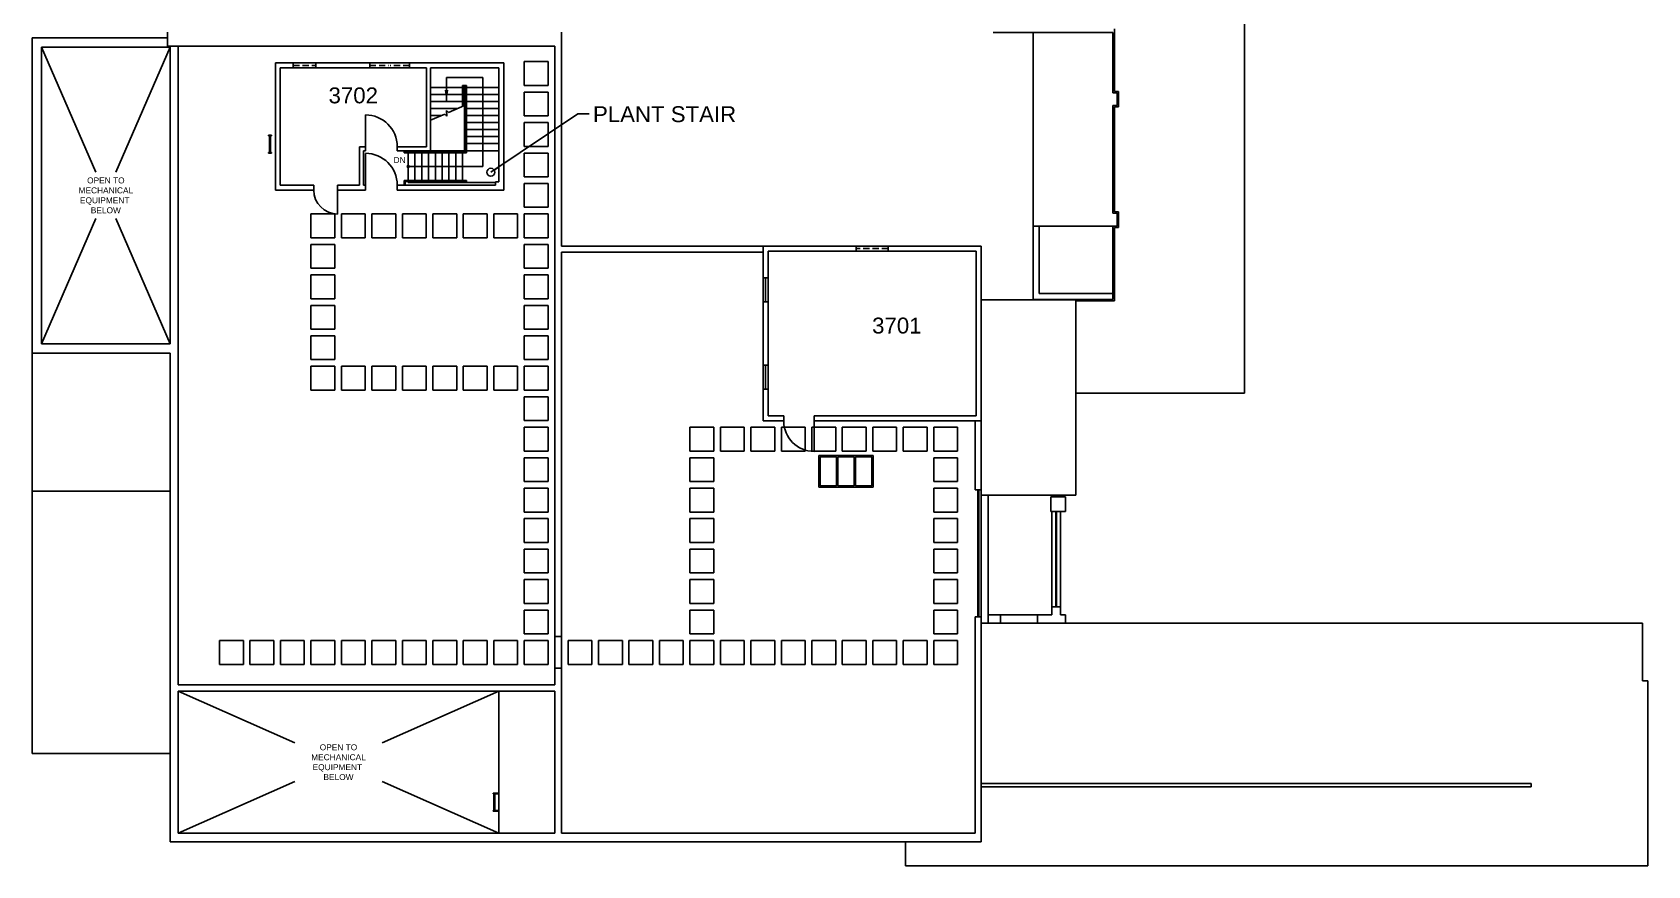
# Model space of a CAD drawing. Extents: x 338 to 7662, y 1527 to 4766.
# Drawn here: x 338 to 2776, y 1527 to 2785 of the extents above; entities that cross this region are included whole.
import ezdxf

# ---------------------------------------------------------------- set-up
doc = ezdxf.new("R2010")
doc.units = 0
doc.header["$LTSCALE"] = 150
doc.header["$MEASUREMENT"] = 0
doc.linetypes.add('HIDDEN2', pattern=[0.1875, 0.125, -0.0625])
doc.layers.get('0').update_dxf_attribs({"linetype": 'CONTINUOUS'})
for name, color, linetype in [('A-ANNO-TEXT', 4, 'CONTINUOUS'), ('A-ANNO-TEXT-STAIR', 4, 'CONTINUOUS'), ('A-ANNO-TX192', 4, 'CONTINUOUS'), ('A-DOOR', 2, 'CONTINUOUS'), ('A-FLOR-HRAL', 1, 'CONTINUOUS'), ('A-FLOR-STRS', 2, 'CONTINUOUS'), ('A-GLAZ', 2, 'CONTINUOUS'), ('A-GLAZ-SILL', 1, 'CONTINUOUS'), ('A-GLAZ-VENT', 2, 'HIDDEN2'), ('A-ROOF-LEVL-FINE', 1, 'CONTINUOUS'), ('A-ROOF-LEVL-MED', 2, 'CONTINUOUS'), ('A-ROOF-LEVL-THICK', 3, 'CONTINUOUS'), ('A-WALL-FULL', 6, 'CONTINUOUS')]:
    doc.layers.add(name, color=color, linetype=linetype)
doc.styles.add('ARIAL', font='arial.ttf')
doc.styles.get("Standard").update_dxf_attribs({"font": 'simplex'})
doc.dimstyles.new('DIM-96', dxfattribs={"dimscale": 96, "dimtxt": 0.18, "dimasz": 0.18, "dimexe": 0.18, "dimexo": 0.0625, "dimgap": 0.09, "dimtad": 0, "dimtih": 1, "dimtoh": 1, "dimdec": 4, "dimzin": 0, "dimdsep": 46, "dimlunit": 4, "dimtxsty": 'Standard', "dimcen": 0.09, "dimadec": 0, "dimazin": 0, "dimtfac": 1, "dimtdec": 4, "dimtofl": 0, "dimtmove": 2, "dimatfit": 3, "dimfxl": 1, "dimtolj": 1, "dimtzin": 0, "dimarcsym": 0})
doc.dimstyles.new('DIM1-4', dxfattribs={"dimscale": 48, "dimtxt": 0.09375, "dimasz": 0.125, "dimexe": 0.125, "dimexo": 0.09375, "dimgap": 0, "dimtad": 1, "dimdec": 4, "dimzin": 7, "dimdsep": 46, "dimlunit": 4, "dimtxsty": 'Standard', "dimcen": 2.25, "dimdle": 1.5, "dimadec": 0, "dimazin": 0, "dimtfac": 1, "dimtdec": 4, "dimtix": 1, "dimtofl": 0, "dimtmove": 2, "dimatfit": 3, "dimfxl": 1, "dimtolj": 1, "dimtzin": 0, "dimarcsym": 0})

# ---------------------------------------------------------------- blocks, each defined once
blk = doc.blocks.new('dr-36')
blk.add_line((0, 0), (0, 36.1))
blk.add_arc((-0.1, 0), 36.1, 0.0689, 89.8337)
blk = doc.blocks.new('dr-48')
blk.add_line((0, 0), (0, 48))
blk.add_arc((-0.1, 0), 48.1, 0.0423, 89.9052)
blk = doc.blocks.new('dr-46')
blk.add_line((0, 0), (0, 46.1))
blk.add_arc((-0.1, -0.1), 46.1, 0.0689, 89.8337)

msp = doc.modelspace()

# ---------------------------------------------------------------- linework, layer by layer
at = {"layer": 'A-ANNO-TEXT'}
for p, q in [((433.3, 2574.1), (351.5, 2763)), ((463.7, 2574.1), (545.5, 2763)), ((351.5, 2315), (433.3, 2503.9)), ((545.5, 2315), (463.7, 2503.9)), ((557.5, 1790.5), (733.7, 1712.4)), ((865.5, 1712.4), (1041.8, 1790.5)), ((557.5, 1576), (733.7, 1654.1)), ((865.5, 1654.1), (1041.8, 1576))]:
    msp.add_line(p, q, dxfattribs=at)
for start, end in [(0, 180), (180, 0)]:
    msp.add_arc((904.8, 2582.5), 1.5, start, end, dxfattribs=at)
at = {"layer": 'A-FLOR-HRAL'}
for p, q in [((993, 2705), (987, 2705)), ((987, 2705), (987, 2673.6)), ((991.5, 2703.5), (988.5, 2703.5)), ((988.5, 2703.5), (988.5, 2674.2)), ((991.5, 2605), (991.5, 2703.5)), ((993, 2603.5), (993, 2705)), ((938.3, 2652.4), (959.9, 2661.8)), ((959.9, 2661.8), (962.9, 2658.6)), ((962.9, 2658.6), (962.4, 2667.4)), ((962.4, 2667.4), (965.4, 2664.2)), ((965.4, 2664.2), (990, 2674.9)), ((898.5, 2606.5), (898.5, 2603.5)), ((898.5, 2603.5), (993, 2603.5)), ((900, 2606.5), (900, 2605)), ((900, 2605), (991.5, 2605)), ((898.5, 2554.5), (898.5, 2561.5)), ((898.5, 2561.5), (993, 2561.5)), ((900, 2554.5), (900, 2560)), ((900, 2560), (991.5, 2560)), ((991.5, 2560), (991.5, 2558.5)), ((993, 2561.5), (993, 2558.5)), ((1764.3, 1902.5), (1764.3, 2094.5)), ((1765.8, 1902.5), (1765.8, 2094.5)), ((1882, 2084), (1882, 2086.5)), ((1883.5, 2084), (1883.5, 2086.5)), ((1882, 1918), (1882, 2062)), ((1883.5, 1918), (1883.5, 2062))]:
    msp.add_line(p, q, dxfattribs=at)
at = {"layer": 'A-FLOR-STRS'}
for p, q in [((1116, 2741), (1080, 2741)), ((1080, 2741), (1080, 2705)), ((1116, 2705), (1116, 2741)), ((938.3, 2702), (987, 2702)), ((938.3, 2691.4), (987, 2691.4)), ((988.5, 2702), (991.5, 2702)), ((988.5, 2691.4), (991.5, 2691.4)), ((990, 2606.5), (990, 2702)), ((993, 2702), (1041.8, 2702)), ((993, 2691.4), (1041.8, 2691.4)), ((1080, 2705), (1116, 2705)), ((1116, 2695), (1080, 2695)), ((1080, 2695), (1080, 2659)), ((1116, 2659), (1116, 2695)), ((987, 2680.9), (938.3, 2680.9)), ((938.3, 2670.3), (979.5, 2670.3)), ((955.2, 2659.8), (938.3, 2659.8)), ((962.8, 2659.8), (961.8, 2659.8)), ((991.5, 2680.9), (988.5, 2680.9)), ((990, 2670.3), (991.5, 2670.3)), ((991.5, 2659.8), (990, 2659.8)), ((1041.8, 2680.9), (993, 2680.9)), ((993, 2670.3), (1041.8, 2670.3)), ((1041.8, 2659.8), (993, 2659.8)), ((1080, 2659), (1116, 2659)), ((991.5, 2649.2), (990, 2649.2)), ((990, 2638.7), (991.5, 2638.7)), ((1041.8, 2649.2), (993, 2649.2)), ((993, 2638.7), (1041.8, 2638.7)), ((1116, 2649), (1080, 2649)), ((1080, 2649), (1080, 2613)), ((1116, 2613), (1116, 2649)), ((693.8, 2629), (693.8, 2630)), ((693.8, 2630), (698.3, 2630)), ((695.3, 2629), (693.8, 2629)), ((695.3, 2604), (695.3, 2629)), ((696.8, 2629), (696.8, 2604)), ((698.3, 2629), (696.8, 2629)), ((698.3, 2630), (698.3, 2629)), ((990, 2628.1), (991.5, 2628.1)), ((990, 2617.6), (991.5, 2617.6)), ((993, 2628.1), (1041.8, 2628.1)), ((993, 2617.6), (1041.8, 2617.6)), ((1080, 2613), (1116, 2613)), ((693.8, 2603), (693.8, 2604)), ((693.8, 2604), (695.3, 2604)), ((698.3, 2603), (693.8, 2603)), ((696.8, 2604), (698.3, 2604)), ((698.3, 2604), (698.3, 2603)), ((904.8, 2606.5), (904.8, 2605)), ((904.8, 2603.5), (904.8, 2561.5)), ((915, 2606.5), (915, 2605)), ((915, 2603.5), (915, 2561.5)), ((925.3, 2606.5), (925.3, 2605)), ((925.3, 2603.5), (925.3, 2561.5)), ((935.5, 2606.5), (935.5, 2605)), ((935.5, 2603.5), (935.5, 2561.5)), ((938.3, 2606.5), (990, 2606.5)), ((945.8, 2606.5), (945.8, 2605)), ((945.8, 2603.5), (945.8, 2561.5)), ((956, 2606.5), (956, 2605)), ((956, 2603.5), (956, 2561.5)), ((966.3, 2606.5), (966.3, 2605)), ((966.3, 2603.5), (966.3, 2561.5)), ((976.5, 2606.5), (976.5, 2605)), ((976.5, 2603.5), (976.5, 2561.5)), ((986.8, 2606.5), (986.8, 2605)), ((986.8, 2603.5), (986.8, 2561.5)), ((990, 2606.5), (991.5, 2606.5)), ((993, 2606.5), (1041.8, 2606.5)), ((1116, 2603), (1080, 2603)), ((1080, 2603), (1080, 2567)), ((1116, 2567), (1116, 2603)), ((904.8, 2560), (904.8, 2558.5)), ((915, 2560), (915, 2558.5)), ((925.3, 2560), (925.3, 2558.5)), ((935.5, 2560), (935.5, 2558.5)), ((945.8, 2560), (945.8, 2558.5)), ((956, 2560), (956, 2558.5)), ((966.3, 2560), (966.3, 2558.5)), ((976.5, 2560), (976.5, 2558.5)), ((986.8, 2560), (986.8, 2558.5)), ((1080, 2567), (1116, 2567)), ((1036.8, 2558.5), (904.8, 2558.5)), ((1116, 2557), (1080, 2557)), ((1080, 2557), (1080, 2521)), ((1116, 2521), (1116, 2557)), ((1080, 2521), (1116, 2521)), ((758, 2475), (758, 2511)), ((758, 2511), (794, 2511)), ((794, 2511), (794, 2475)), ((804, 2475), (804, 2511)), ((804, 2511), (840, 2511)), ((840, 2511), (840, 2475)), ((850, 2475), (850, 2511)), ((850, 2511), (886, 2511)), ((886, 2511), (886, 2475)), ((896, 2475), (896, 2511)), ((896, 2511), (932, 2511)), ((932, 2511), (932, 2475)), ((942, 2475), (942, 2511)), ((942, 2511), (978, 2511)), ((978, 2511), (978, 2475)), ((988, 2475), (988, 2511)), ((988, 2511), (1024, 2511)), ((1024, 2511), (1024, 2475)), ((1034, 2475), (1034, 2511)), ((1034, 2511), (1070, 2511)), ((1070, 2511), (1070, 2475)), ((1080, 2475), (1080, 2511)), ((1080, 2511), (1116, 2511)), ((1116, 2511), (1116, 2475)), ((794, 2475), (758, 2475)), ((794, 2465), (758, 2465)), ((758, 2465), (758, 2429)), ((794, 2429), (794, 2465)), ((840, 2475), (804, 2475)), ((886, 2475), (850, 2475)), ((932, 2475), (896, 2475)), ((978, 2475), (942, 2475)), ((1024, 2475), (988, 2475)), ((1070, 2475), (1034, 2475)), ((1116, 2475), (1080, 2475)), ((1116, 2465), (1080, 2465)), ((1080, 2465), (1080, 2429)), ((1116, 2429), (1116, 2465)), ((758, 2429), (794, 2429)), ((794, 2419), (758, 2419)), ((758, 2419), (758, 2383)), ((794, 2383), (794, 2419)), ((1080, 2429), (1116, 2429)), ((1116, 2419), (1080, 2419)), ((1080, 2419), (1080, 2383)), ((1116, 2383), (1116, 2419)), ((758, 2383), (794, 2383)), ((794, 2373), (758, 2373)), ((758, 2373), (758, 2337)), ((794, 2337), (794, 2373)), ((1080, 2383), (1116, 2383)), ((1116, 2373), (1080, 2373)), ((1080, 2373), (1080, 2337)), ((1116, 2337), (1116, 2373)), ((758, 2337), (794, 2337)), ((794, 2327), (758, 2327)), ((758, 2327), (758, 2291)), ((794, 2291), (794, 2327)), ((1080, 2337), (1116, 2337)), ((1116, 2327), (1080, 2327)), ((1080, 2327), (1080, 2291)), ((1116, 2291), (1116, 2327)), ((758, 2291), (794, 2291)), ((758, 2245), (758, 2281)), ((758, 2281), (794, 2281)), ((794, 2281), (794, 2245)), ((804, 2245), (804, 2281)), ((804, 2281), (840, 2281)), ((840, 2281), (840, 2245)), ((850, 2245), (850, 2281)), ((850, 2281), (886, 2281)), ((886, 2281), (886, 2245)), ((896, 2245), (896, 2281)), ((896, 2281), (932, 2281)), ((932, 2281), (932, 2245)), ((942, 2245), (942, 2281)), ((942, 2281), (978, 2281)), ((978, 2281), (978, 2245)), ((988, 2245), (988, 2281)), ((988, 2281), (1024, 2281)), ((1024, 2281), (1024, 2245)), ((1034, 2245), (1034, 2281)), ((1034, 2281), (1070, 2281)), ((1070, 2281), (1070, 2245)), ((1080, 2291), (1116, 2291)), ((1116, 2281), (1080, 2281)), ((1080, 2281), (1080, 2245)), ((1116, 2245), (1116, 2281)), ((794, 2245), (758, 2245)), ((840, 2245), (804, 2245)), ((886, 2245), (850, 2245)), ((932, 2245), (896, 2245)), ((978, 2245), (942, 2245)), ((1024, 2245), (988, 2245)), ((1070, 2245), (1034, 2245)), ((1080, 2245), (1116, 2245)), ((1116, 2235), (1080, 2235)), ((1080, 2235), (1080, 2199)), ((1116, 2199), (1116, 2235)), ((1080, 2199), (1116, 2199)), ((1080, 2153), (1080, 2189)), ((1080, 2189), (1116, 2189)), ((1116, 2189), (1116, 2153)), ((1330, 2189), (1366, 2189)), ((1330, 2153), (1330, 2189)), ((1366, 2189), (1366, 2153)), ((1376, 2153), (1376, 2189)), ((1376, 2189), (1412, 2189)), ((1412, 2189), (1412, 2153)), ((1422, 2153), (1422, 2189)), ((1422, 2189), (1458, 2189)), ((1458, 2189), (1458, 2153)), ((1468, 2153), (1468, 2189)), ((1468, 2189), (1504, 2189)), ((1504, 2189), (1504, 2153)), ((1514, 2153), (1514, 2189)), ((1514, 2189), (1550, 2189)), ((1550, 2189), (1550, 2153)), ((1560, 2153), (1560, 2189)), ((1560, 2189), (1596, 2189)), ((1596, 2189), (1596, 2153)), ((1606, 2153), (1606, 2189)), ((1606, 2189), (1642, 2189)), ((1642, 2189), (1642, 2153)), ((1652, 2153), (1652, 2189)), ((1652, 2189), (1688, 2189)), ((1688, 2189), (1688, 2153)), ((1698, 2153), (1698, 2189)), ((1698, 2189), (1734, 2189)), ((1734, 2189), (1734, 2153)), ((1116, 2153), (1080, 2153)), ((1366, 2153), (1330, 2153)), ((1412, 2153), (1376, 2153)), ((1458, 2153), (1422, 2153)), ((1504, 2153), (1468, 2153)), ((1550, 2153), (1514, 2153)), ((1596, 2153), (1560, 2153)), ((1642, 2153), (1606, 2153)), ((1688, 2153), (1652, 2153)), ((1734, 2153), (1698, 2153)), ((1116, 2143), (1080, 2143)), ((1080, 2143), (1080, 2107)), ((1116, 2107), (1116, 2143)), ((1330, 2143), (1366, 2143)), ((1330, 2107), (1330, 2143)), ((1366, 2143), (1366, 2107)), ((1734, 2143), (1698, 2143)), ((1698, 2143), (1698, 2107)), ((1734, 2107), (1734, 2143)), ((1080, 2107), (1116, 2107)), ((1116, 2097), (1080, 2097)), ((1080, 2097), (1080, 2061)), ((1116, 2061), (1116, 2097)), ((1366, 2107), (1330, 2107)), ((1330, 2097), (1366, 2097)), ((1330, 2061), (1330, 2097)), ((1366, 2097), (1366, 2061)), ((1698, 2107), (1734, 2107)), ((1734, 2097), (1698, 2097)), ((1698, 2097), (1698, 2061)), ((1734, 2061), (1734, 2097)), ((1885.8, 2084), (1885.8, 2086.5)), ((1080, 2061), (1116, 2061)), ((1116, 2051), (1080, 2051)), ((1080, 2051), (1080, 2015)), ((1116, 2015), (1116, 2051)), ((1366, 2061), (1330, 2061)), ((1330, 2051), (1366, 2051)), ((1330, 2015), (1330, 2051)), ((1366, 2051), (1366, 2015)), ((1698, 2061), (1734, 2061)), ((1734, 2051), (1698, 2051)), ((1698, 2051), (1698, 2015)), ((1734, 2015), (1734, 2051)), ((1080, 2015), (1116, 2015)), ((1116, 2005), (1080, 2005)), ((1080, 2005), (1080, 1969)), ((1116, 1969), (1116, 2005)), ((1366, 2015), (1330, 2015)), ((1330, 2005), (1366, 2005)), ((1330, 1969), (1330, 2005)), ((1366, 2005), (1366, 1969)), ((1698, 2015), (1734, 2015)), ((1734, 2005), (1698, 2005)), ((1698, 2005), (1698, 1969)), ((1734, 1969), (1734, 2005)), ((1080, 1969), (1116, 1969)), ((1116, 1959), (1080, 1959)), ((1080, 1959), (1080, 1923)), ((1116, 1923), (1116, 1959)), ((1366, 1969), (1330, 1969)), ((1330, 1959), (1366, 1959)), ((1330, 1923), (1330, 1959)), ((1366, 1959), (1366, 1923)), ((1698, 1969), (1734, 1969)), ((1734, 1959), (1698, 1959)), ((1698, 1959), (1698, 1923)), ((1734, 1923), (1734, 1959)), ((1080, 1923), (1116, 1923)), ((1116, 1913), (1080, 1913)), ((1080, 1913), (1080, 1877)), ((1116, 1877), (1116, 1913)), ((1366, 1923), (1330, 1923)), ((1330, 1913), (1366, 1913)), ((1330, 1877), (1330, 1913)), ((1366, 1913), (1366, 1877)), ((1698, 1923), (1734, 1923)), ((1734, 1913), (1698, 1913)), ((1698, 1913), (1698, 1877)), ((1734, 1877), (1734, 1913)), ((620, 1831), (620, 1867)), ((620, 1867), (656, 1867)), ((656, 1867), (656, 1831)), ((666, 1831), (666, 1867)), ((666, 1867), (702, 1867)), ((702, 1867), (702, 1831)), ((712, 1831), (712, 1867)), ((712, 1867), (748, 1867)), ((748, 1867), (748, 1831)), ((758, 1831), (758, 1867)), ((758, 1867), (794, 1867)), ((794, 1867), (794, 1831)), ((804, 1831), (804, 1867)), ((804, 1867), (840, 1867)), ((840, 1867), (840, 1831)), ((850, 1831), (850, 1867)), ((850, 1867), (886, 1867)), ((886, 1867), (886, 1831)), ((896, 1831), (896, 1867)), ((896, 1867), (932, 1867)), ((932, 1867), (932, 1831)), ((942, 1831), (942, 1867)), ((942, 1867), (978, 1867)), ((978, 1867), (978, 1831)), ((988, 1831), (988, 1867)), ((988, 1867), (1024, 1867)), ((1024, 1867), (1024, 1831)), ((1034, 1831), (1034, 1867)), ((1034, 1867), (1070, 1867)), ((1070, 1867), (1070, 1831)), ((1080, 1877), (1116, 1877)), ((1080, 1831), (1080, 1867)), ((1080, 1867), (1116, 1867)), ((1116, 1867), (1116, 1831)), ((1146, 1867), (1182, 1867)), ((1146, 1831), (1146, 1867)), ((1182, 1867), (1182, 1831)), ((1192, 1831), (1192, 1867)), ((1192, 1867), (1228, 1867)), ((1228, 1867), (1228, 1831)), ((1238, 1831), (1238, 1867)), ((1238, 1867), (1274, 1867)), ((1274, 1867), (1274, 1831)), ((1284, 1831), (1284, 1867)), ((1284, 1867), (1320, 1867)), ((1320, 1867), (1320, 1831)), ((1366, 1877), (1330, 1877)), ((1330, 1831), (1330, 1867)), ((1330, 1867), (1366, 1867)), ((1366, 1867), (1366, 1831)), ((1376, 1831), (1376, 1867)), ((1376, 1867), (1412, 1867)), ((1412, 1867), (1412, 1831)), ((1422, 1831), (1422, 1867)), ((1422, 1867), (1458, 1867)), ((1458, 1867), (1458, 1831)), ((1468, 1831), (1468, 1867)), ((1468, 1867), (1504, 1867)), ((1504, 1867), (1504, 1831)), ((1514, 1831), (1514, 1867)), ((1514, 1867), (1550, 1867)), ((1550, 1867), (1550, 1831)), ((1560, 1831), (1560, 1867)), ((1560, 1867), (1596, 1867)), ((1596, 1867), (1596, 1831)), ((1606, 1831), (1606, 1867)), ((1606, 1867), (1642, 1867)), ((1642, 1867), (1642, 1831)), ((1652, 1831), (1652, 1867)), ((1652, 1867), (1688, 1867)), ((1688, 1867), (1688, 1831)), ((1698, 1877), (1734, 1877)), ((1698, 1831), (1698, 1867)), ((1698, 1867), (1734, 1867)), ((1734, 1867), (1734, 1831)), ((656, 1831), (620, 1831)), ((702, 1831), (666, 1831)), ((748, 1831), (712, 1831)), ((794, 1831), (758, 1831)), ((840, 1831), (804, 1831)), ((886, 1831), (850, 1831)), ((932, 1831), (896, 1831)), ((978, 1831), (942, 1831)), ((1024, 1831), (988, 1831)), ((1070, 1831), (1034, 1831)), ((1116, 1831), (1080, 1831)), ((1182, 1831), (1146, 1831)), ((1228, 1831), (1192, 1831)), ((1274, 1831), (1238, 1831)), ((1320, 1831), (1284, 1831)), ((1366, 1831), (1330, 1831)), ((1412, 1831), (1376, 1831)), ((1458, 1831), (1422, 1831)), ((1504, 1831), (1468, 1831)), ((1550, 1831), (1514, 1831)), ((1596, 1831), (1560, 1831)), ((1642, 1831), (1606, 1831)), ((1688, 1831), (1652, 1831)), ((1734, 1831), (1698, 1831)), ((1032.8, 1635.5), (1032.8, 1636.5)), ((1032.8, 1636.5), (1041.8, 1636.5)), ((1034.3, 1635.5), (1032.8, 1635.5)), ((1034.3, 1610.5), (1034.3, 1635.5)), ((1035.8, 1635.5), (1035.8, 1610.5)), ((1041.8, 1635.5), (1035.8, 1635.5)), ((1041.8, 1636.5), (1041.8, 1635.5)), ((1032.8, 1609.5), (1032.8, 1610.5)), ((1032.8, 1610.5), (1034.3, 1610.5)), ((1041.8, 1609.5), (1032.8, 1609.5)), ((1035.8, 1610.5), (1041.8, 1610.5)), ((1041.8, 1610.5), (1041.8, 1609.5))]:
    msp.add_line(p, q, dxfattribs=at)
at = {"layer": 'A-GLAZ'}
for p, q in [((1444.3, 2414.5), (1444.3, 2378.5)), ((1444.3, 2282.5), (1444.3, 2246.5)), ((1526.5, 2100.5), (1526.5, 2144.5)), ((1526.5, 2144.5), (1551.2, 2144.5)), ((1551.2, 2100.5), (1551.2, 2144.5)), ((1553.2, 2100.5), (1553.2, 2144.5)), ((1553.2, 2144.5), (1577.8, 2144.5)), ((1577.8, 2100.5), (1577.8, 2144.5)), ((1579.8, 2100.5), (1579.8, 2144.5)), ((1579.8, 2144.5), (1604.5, 2144.5)), ((1604.5, 2144.5), (1604.5, 2100.5)), ((1551.2, 2100.5), (1526.5, 2100.5)), ((1577.8, 2100.5), (1553.2, 2100.5)), ((1604.5, 2100.5), (1579.8, 2100.5))]:
    msp.add_line(p, q, dxfattribs=at)
at = {"layer": 'A-GLAZ-SILL'}
for p, q in [((731.3, 2739), (765.3, 2739)), ((765.3, 2731.5), (731.3, 2731.5)), ((846.8, 2739), (906.8, 2739)), ((906.8, 2731.5), (846.8, 2731.5)), ((1581, 2462.5), (1629, 2462.5)), ((1581, 2455), (1629, 2455)), ((1440.5, 2414.5), (1440.5, 2378.5)), ((1448, 2414.5), (1448, 2378.5)), ((1440.5, 2282.5), (1440.5, 2246.5)), ((1448, 2282.5), (1448, 2246.5)), ((1524.5, 2146.5), (1606.5, 2146.5)), ((1524.5, 2098.5), (1524.5, 2146.5)), ((1606.5, 2146.5), (1606.5, 2098.5)), ((1606.5, 2098.5), (1524.5, 2098.5))]:
    msp.add_line(p, q, dxfattribs=at)
at = {"layer": 'A-GLAZ-VENT', "ltscale": 0.5}
for p, q in [((731.3, 2735.2), (765.3, 2735.2)), ((846.8, 2735.2), (875.8, 2735.2)), ((906.8, 2735.2), (877.8, 2735.2)), ((1629, 2458.8), (1581, 2458.8))]:
    msp.add_line(p, q, dxfattribs=at)
at = {"layer": 'A-ROOF-LEVL-FINE'}
for p, q in [((1854.5, 1906), (1798.5, 1906)), ((1854.5, 1893), (1798.5, 1893))]:
    msp.add_line(p, q, dxfattribs=at)
at = {"layer": 'A-ROOF-LEVL-MED'}
for p, q in [((2166.8, 2240.5), (2166.8, 3017)), ((1848.2, 2785), (1787.7, 2785)), ((1970.7, 2790.5), (1970.7, 2696)), ((1970.7, 2696), (1977, 2696)), ((1977, 2696), (1977, 2672.5)), ((1977, 2672.5), (1970.7, 2672.5)), ((1970.7, 2672.5), (1970.7, 2514)), ((1970.7, 2514), (1977, 2514)), ((1977, 2514), (1977, 2490.5)), ((1848.2, 2492.5), (1848.2, 2382)), ((1857.2, 2391), (1857.2, 2492.5)), ((1968.5, 2382), (1968.5, 2492.5)), ((1977, 2490.5), (1970.7, 2490.5)), ((1970.7, 2490.5), (1970.7, 2380)), ((1968.5, 2391), (1857.2, 2391)), ((1848.2, 2382), (1968.5, 2382)), ((1970.7, 2380), (1912.5, 2380)), ((337.5, 2301), (337.5, 2092.7)), ((1912.5, 2240.5), (2166.8, 2240.5)), ((337.5, 2092.7), (545.5, 2092.7)), ((337.5, 2092.7), (337.5, 1696.2)), ((1874.8, 2084), (1896.8, 2084)), ((1874.8, 2062), (1874.8, 2084)), ((1896.8, 2084), (1896.8, 2062)), ((1896.8, 2062), (1874.8, 2062)), ((1876.2, 2062), (1876.2, 1918)), ((1889.2, 1918), (1889.2, 2062)), ((1780.3, 1906), (1798.5, 1906)), ((1798.5, 1906), (1798.5, 1893)), ((1854.5, 1906), (1854.5, 1893)), ((1854.5, 1906), (1876.2, 1906)), ((1876.2, 1918), (1889.2, 1918)), ((1876.2, 1918), (1876.2, 1906)), ((1889.2, 1918), (1889.2, 1906)), ((1889.2, 1906), (1896.8, 1906)), ((1896.8, 1906), (1896.8, 1893)), ((1780.3, 1893), (1798.5, 1893)), ((1854.5, 1893), (1896.8, 1893)), ((1896.8, 1893), (2767.5, 1893)), ((2767.5, 1893), (2767.5, 1806)), ((1126, 1873), (1126, 1825)), ((1136, 1873), (1136, 1825)), ((2767.5, 1806), (2775.5, 1806)), ((2775.5, 1806), (2775.5, 1527)), ((1041.8, 1790.5), (1041.8, 1576)), ((337.5, 1696.2), (545.5, 1696.2)), ((1769.5, 1651), (2599.5, 1651)), ((1769.5, 1646), (2599.5, 1646)), ((2599.5, 1651), (2599.5, 1646)), ((1655.5, 1563), (1655.5, 1527)), ((1655.5, 1527), (2775.5, 1527))]:
    msp.add_line(p, q, dxfattribs=at)
at = {"layer": 'A-ROOF-LEVL-THICK'}
for p, q in [((541.5, 2785.5), (541.5, 2764.5)), ((1136, 2785.5), (1136, 2462.5)), ((1968.5, 2785), (1848.2, 2785)), ((1848.2, 2785), (1848.2, 2492.5)), ((1968.5, 2694), (1968.5, 2785)), ((541.5, 2777), (337.5, 2777)), ((337.5, 2777), (337.5, 2301)), ((351.5, 2763), (351.5, 2315)), ((545.5, 2763), (351.5, 2763)), ((541.5, 2764.5), (1126, 2764.5)), ((545.5, 2763), (545.5, 2315)), ((557.5, 2764.5), (557.5, 1800)), ((1126, 2764.5), (1126, 1873)), ((1975, 2694), (1968.5, 2694)), ((1975, 2674.5), (1975, 2694)), ((1968.5, 2512), (1968.5, 2674.5)), ((1968.5, 2674.5), (1975, 2674.5)), ((1975, 2512), (1968.5, 2512)), ((1975, 2492.5), (1975, 2512)), ((1848.2, 2492.5), (1975, 2492.5)), ((1136, 2462.5), (1440.5, 2462.5)), ((1136, 2453.5), (1440.5, 2453.5)), ((1136, 2453.5), (1136, 1873)), ((1769.5, 2381.5), (1912.5, 2381.5)), ((1912.5, 2086.5), (1912.5, 2381.5)), ((337.5, 2301), (545.5, 2301)), ((351.5, 2315), (545.5, 2315)), ((545.5, 2301), (545.5, 1563)), ((1760.5, 2198.5), (1760.5, 2094.5)), ((1769.5, 2198.5), (1769.5, 2094.5)), ((1769.5, 2198.5), (1769.5, 1893)), ((1760.5, 2094.5), (1769.5, 2094.5)), ((1769.5, 2086.5), (1912.5, 2086.5)), ((1780.3, 2086.5), (1780.3, 1893)), ((1760.5, 1902.5), (1760.5, 1576)), ((1760.5, 1902.5), (1769.5, 1902.5)), ((1769.5, 1893), (1769.5, 1563)), ((1780.3, 1893), (1769.5, 1893)), ((1126, 1873), (1136, 1873)), ((1126, 1825), (1126, 1800)), ((1126, 1825), (1136, 1825)), ((1136, 1825), (1136, 1576)), ((557.5, 1800), (1126, 1800)), ((557.5, 1790.5), (1126, 1790.5)), ((557.5, 1790.5), (557.5, 1576)), ((1126, 1790.5), (1126, 1576)), ((545.5, 1563), (1769.5, 1563)), ((557.5, 1576), (1126, 1576)), ((1136, 1576), (1760.5, 1576))]:
    msp.add_line(p, q, dxfattribs=at)
at = {"layer": 'A-WALL-FULL'}
for p, q in [((731.3, 2739), (704.3, 2739)), ((704.3, 2739), (704.3, 2547)), ((731.3, 2731.5), (711.8, 2731.5)), ((711.8, 2731.5), (711.8, 2554.5)), ((731.3, 2731.5), (731.3, 2739)), ((765.3, 2731.5), (765.3, 2739)), ((846.8, 2739), (765.3, 2739)), ((846.8, 2731.5), (765.3, 2731.5)), ((846.8, 2731.5), (846.8, 2739)), ((906.8, 2739), (906.8, 2731.5)), ((1049.3, 2739), (906.8, 2739)), ((932.3, 2731.5), (906.8, 2731.5)), ((932.3, 2612.5), (932.3, 2731.5)), ((1041.8, 2731.5), (938.3, 2731.5)), ((938.3, 2606.5), (938.3, 2731.5)), ((1041.8, 2559.5), (1041.8, 2731.5)), ((1049.3, 2547), (1049.3, 2739)), ((831.3, 2612.5), (840.3, 2612.5)), ((831.3, 2554.5), (831.3, 2612.5)), ((840.3, 2606.5), (840.3, 2612.5)), ((888.3, 2606.5), (888.3, 2612.5)), ((888.3, 2612.5), (932.3, 2612.5)), ((837.3, 2606.5), (840.3, 2606.5)), ((837.3, 2554.5), (837.3, 2606.5)), ((888.3, 2606.5), (938.3, 2606.5)), ((704.3, 2547), (762.3, 2547)), ((711.8, 2554.5), (762.3, 2554.5)), ((762.3, 2554.5), (762.3, 2547)), ((798.3, 2554.5), (798.3, 2547)), ((798.3, 2554.5), (831.3, 2554.5)), ((798.3, 2547), (840.3, 2547)), ((837.3, 2554.5), (840.3, 2554.5)), ((840.3, 2554.5), (840.3, 2547)), ((888.3, 2554.5), (888.3, 2547)), ((888.3, 2554.5), (1036.8, 2554.5)), ((888.3, 2547), (1049.3, 2547)), ((1041.8, 2559.5), (1036.8, 2559.5)), ((1036.8, 2559.5), (1036.8, 2554.5)), ((1581, 2462.5), (1440.5, 2462.5)), ((1440.5, 2462.5), (1440.5, 2414.5)), ((1581, 2462.5), (1581, 2455)), ((1629, 2462.5), (1629, 2455)), ((1769.5, 2462.5), (1629, 2462.5)), ((1769.5, 2198.5), (1769.5, 2462.5)), ((1581, 2455), (1448, 2455)), ((1448, 2455), (1448, 2414.5)), ((1762, 2455), (1629, 2455)), ((1762, 2206), (1762, 2455)), ((1448, 2414.5), (1440.5, 2414.5)), ((1448, 2378.5), (1440.5, 2378.5)), ((1440.5, 2378.5), (1440.5, 2282.5)), ((1448, 2378.5), (1448, 2282.5)), ((1448, 2282.5), (1440.5, 2282.5)), ((1448, 2246.5), (1440.5, 2246.5)), ((1440.5, 2246.5), (1440.5, 2198.5)), ((1448, 2246.5), (1448, 2206)), ((1440.5, 2198.5), (1471.5, 2198.5)), ((1448, 2206), (1471.5, 2206)), ((1471.5, 2206), (1471.5, 2198.5)), ((1517.5, 2206), (1517.5, 2198.5)), ((1517.5, 2206), (1762, 2206)), ((1517.5, 2198.5), (1769.5, 2198.5))]:
    msp.add_line(p, q, dxfattribs=at)

# ---------------------------------------------------------------- block references
at = {"layer": 'A-DOOR'}
for p in [(840.3, 2612.5), (840.3, 2554.5)]:
    msp.add_blockref('dr-48', p, dxfattribs=at)
at = {"layer": 'A-DOOR', "rotation": 179.9999999999998}
for name, p in [('dr-36', (798.3, 2547)), ('dr-46', (1517.5, 2198.5))]:
    msp.add_blockref(name, p, dxfattribs=at)

# ---------------------------------------------------------------- texts
at = {"layer": 'A-ANNO-TEXT', "char_height": 9, "attachment_point": 5, "style": 'ARIAL'}
for s, insert, width in [('DN', (891.8, 2592.4), 30.516), ('OPEN TO MECHANICAL EQUIPMENT  BELOW', (448.5, 2539), 86.044), ('OPEN TO MECHANICAL EQUIPMENT  BELOW', (799.6, 1683.2), 86.044)]:
    msp.add_mtext(s, dxfattribs=dict(at, insert=insert, width=width))
at = {"layer": 'A-ANNO-TEXT-STAIR', "style": 'ARIAL'}
msp.add_text('PLANT STAIR', height=24, dxfattribs=at).set_placement((1183.7, 2649.6))
at = {"layer": 'A-ANNO-TX192', "style": 'ARIAL'}
for s, p in [('3702', (784.6, 2678)), ('3701', (1605, 2330.5))]:
    msp.add_text(s, height=24, dxfattribs=at).set_placement(p)

# ---------------------------------------------------------------- leaders
at = {"layer": 'A-ANNO-TEXT'}
msp.add_leader([(962.6, 2680.9), (962.6, 2716.8), (1017.4, 2716.8), (1017.4, 2582.5), (904.8, 2582.5)], dimstyle='DIM-96', dxfattribs=at)
at = {"layer": 'A-ANNO-TEXT-STAIR'}
msp.add_leader([(1029.5, 2574), (1160.8, 2662.3), (1177.8, 2662.3)], dimstyle='DIM1-4', override={"dimscale": 96, "dimgap": 0, "dimtad": 0, "dimldrblk": 'DotBlank'}, dxfattribs=at)

doc.saveas('drawing.dxf')
